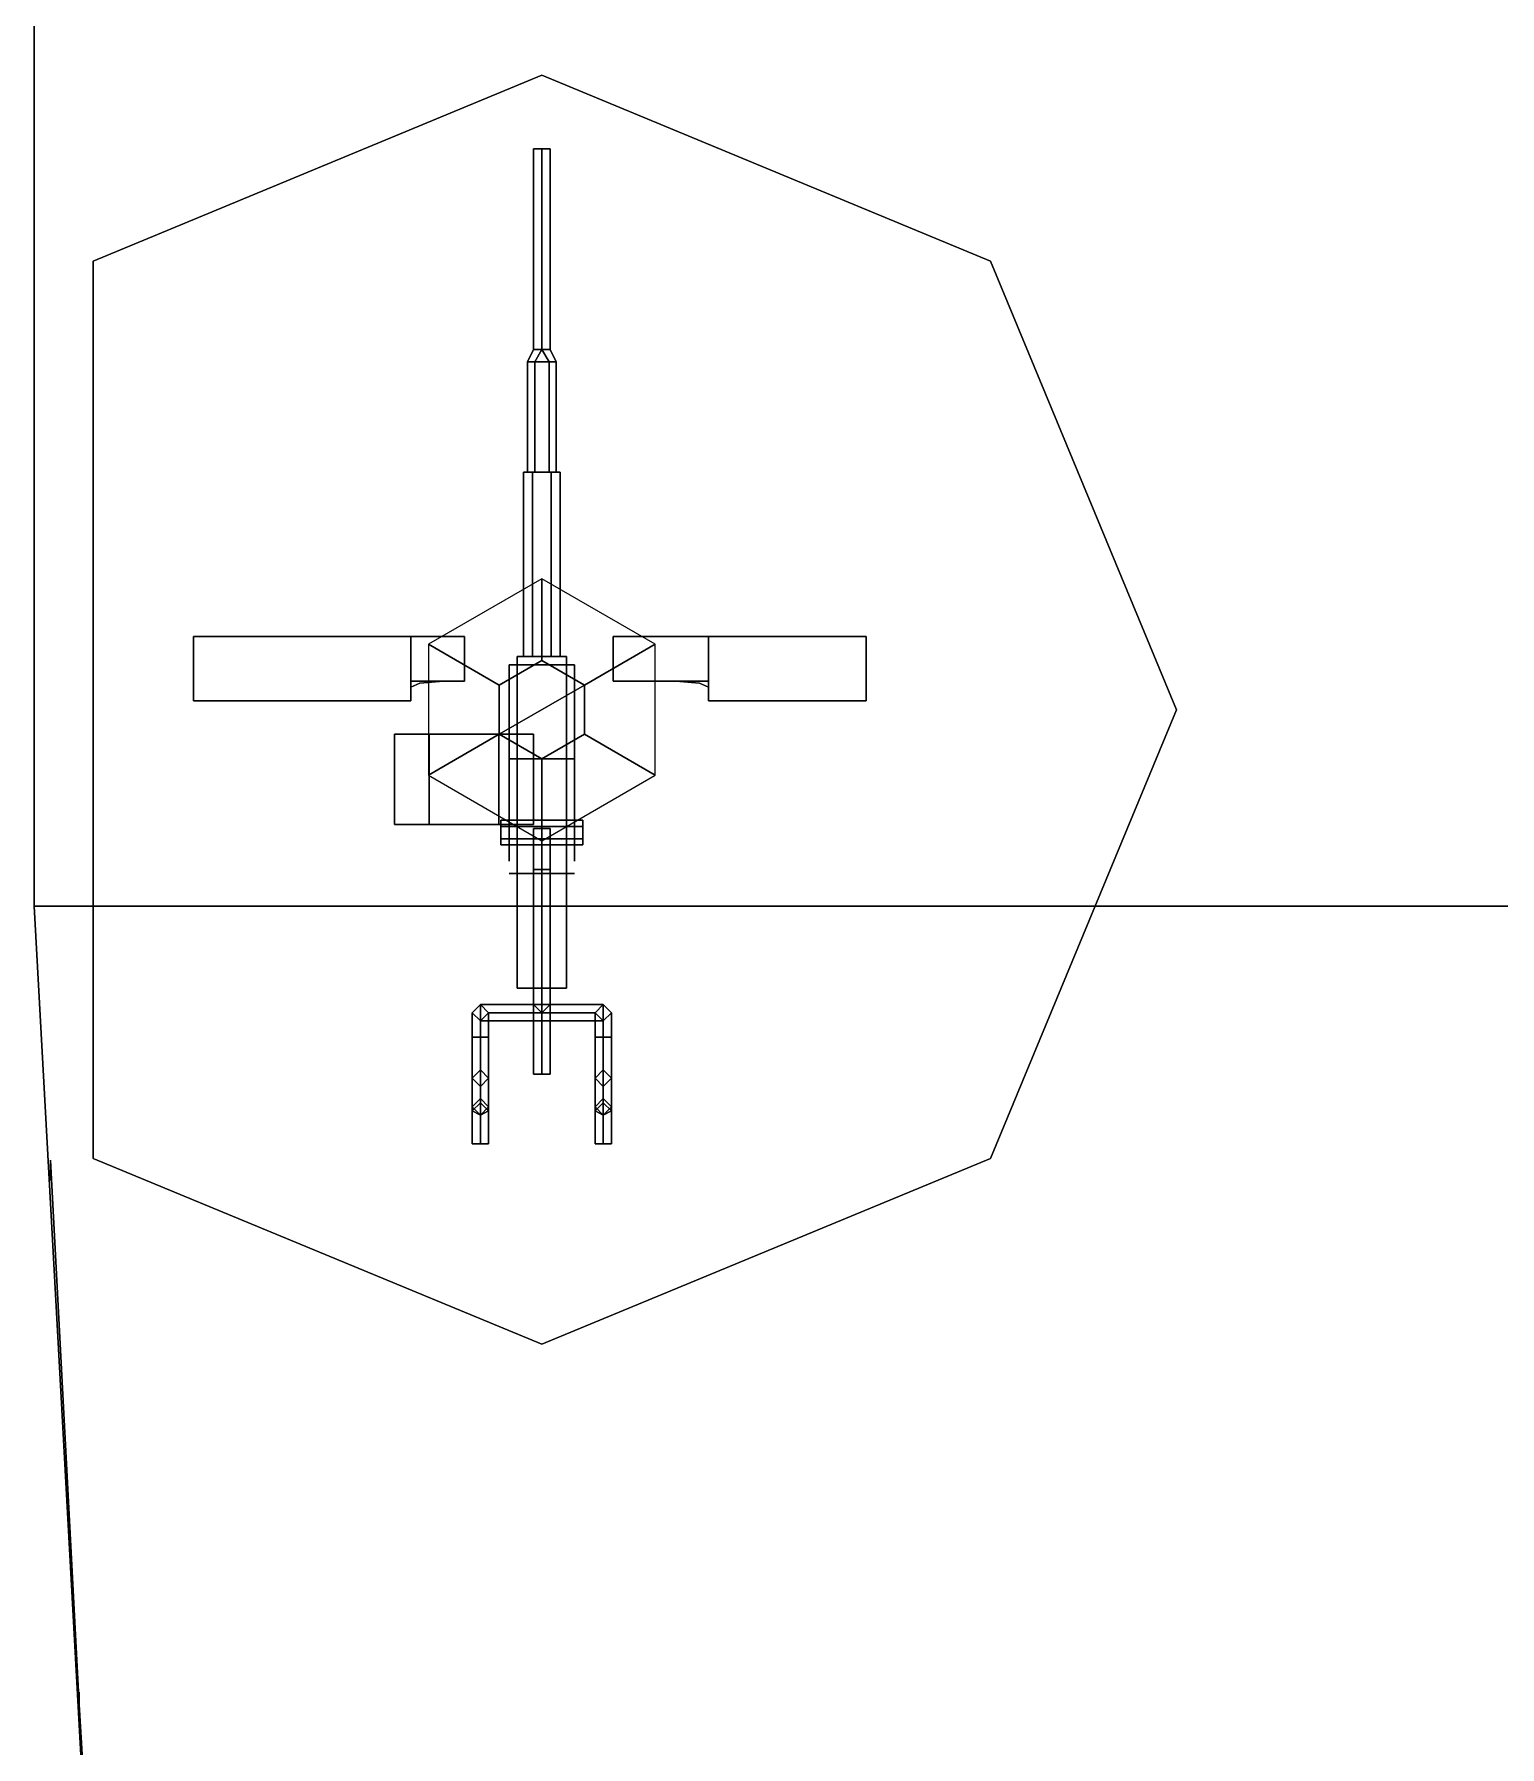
# Model space of a CAD drawing. Header units: millimetres. Extents: x -4 to 4, y -24.4 to 42.3.
# Drawn here: x -3.58 to 0, y -9.893 to -5.71 of the extents above; entities that cross this region are included whole.
import ezdxf

# ---------------------------------------------------------------- set-up
doc = ezdxf.new("R2010")
doc.units = ezdxf.units.MM
for name, color, linetype in [('gun', 1, 'Continuous'), ('railings', 6, 'Continuous'), ('sleeve', 5, 'Continuous'), ('turret', 2, 'Continuous')]:
    doc.layers.add(name, color=color, linetype=linetype)

msp = doc.modelspace()

# ---------------------------------------------------------------- linework, layer by layer
for points in [[(3.58, -7.84, -1.9), (-3.579999999999998, -7.84, -1.9), (-3.579999999999998, 3.379999999999999, -1.9), (3.58, 3.379999999999999, -1.9)], [(-3.579999999999998, 3.379999999999999, 1.68), (-3.579999999999998, -7.84, 1.68), (3.58, -7.84, 1.68), (3.58, 3.379999999999999, 1.68)], [(-3.579999999999998, 3.379999999999999, -1.9), (-3.579999999999998, -7.84, -1.9), (-3.579999999999998, -7.84, 1.68), (-3.579999999999998, 3.379999999999999, 1.68)], [(-2.34, -5.81, 1.68), (-3.436015510839148, -6.263984489160851, 1.68), (-3.436015510839148, -6.263984489160851, 2.89), (-2.34, -5.81, 2.89)], [(-3.436015510839149, -6.263984489160851, 1.68), (-2.34, -5.81, 1.68), (-2.34, -5.81, 2.89), (-3.436015510839149, -6.263984489160851, 2.89)], [(-1.243984489160851, -6.263984489160851, 1.68), (-2.34, -5.81, 1.68), (-2.34, -5.81, 2.89), (-1.243984489160851, -6.263984489160851, 2.89)], [(-2.34, -5.81, 1.68), (-1.243984489160852, -6.263984489160851, 1.68), (-1.243984489160852, -6.263984489160851, 2.89), (-2.34, -5.81, 2.89)], [(-3.436015510839149, -8.456015510839148, 1.68), (-3.436015510839148, -6.263984489160851, 1.68), (-3.436015510839148, -6.263984489160851, 2.89), (-3.436015510839149, -8.456015510839148, 2.89)], [(-3.436015510839148, -6.263984489160851, 1.68), (-3.436015510839149, -8.456015510839148, 1.68), (-3.436015510839149, -8.456015510839148, 2.89), (-3.436015510839148, -6.263984489160851, 2.89)], [(-0.79, -7.359999999999999, 1.68), (-1.243984489160851, -6.263984489160851, 1.68), (-1.243984489160851, -6.263984489160851, 2.89), (-0.79, -7.359999999999999, 2.89)], [(-1.243984489160852, -6.263984489160851, 1.68), (-0.79, -7.359999999999999, 1.68), (-0.79, -7.359999999999999, 2.89), (-1.243984489160852, -6.263984489160851, 2.89)], [(-2.443923048454127, -7.300000000000001, 2.919999999999999), (-2.339999999999995, -7.240000000000006, 2.919999999999999), (-2.339999999999995, -7.040000000000003, 1.68), (-2.617128129211017, -7.199999999999999, 1.68)], [(-2.339999999999995, -7.240000000000006, 2.919999999999999), (-2.236076951545864, -7.300000000000001, 2.919999999999999), (-2.062871870788974, -7.199999999999999, 1.68), (-2.339999999999995, -7.040000000000003, 1.68)], [(-2.443923048454127, -7.419999999999998, 2.919999999999999), (-2.443923048454127, -7.300000000000001, 2.919999999999999), (-2.617128129211017, -7.199999999999999, 1.68), (-2.617128129211017, -7.520000000000007, 1.68)], [(-2.236076951545864, -7.300000000000001, 2.919999999999999), (-2.236076951545864, -7.419999999999998, 2.919999999999999), (-2.062871870788974, -7.520000000000007, 1.68), (-2.062871870788974, -7.199999999999999, 1.68)], [(-1.243984489160852, -8.456015510839148, 1.68), (-0.79, -7.359999999999999, 1.68), (-0.79, -7.359999999999999, 2.89), (-1.243984489160852, -8.456015510839148, 2.89)], [(-0.79, -7.359999999999999, 1.68), (-1.243984489160851, -8.456015510839148, 1.68), (-1.243984489160851, -8.456015510839148, 2.89), (-0.79, -7.359999999999999, 2.89)], [(-2.339999999999995, -7.48, 2.919999999999999), (-2.443923048454127, -7.419999999999998, 2.919999999999999), (-2.617128129211017, -7.520000000000007, 1.68), (-2.339999999999995, -7.680000000000003, 1.68)], [(-2.236076951545864, -7.419999999999998, 2.919999999999999), (-2.339999999999995, -7.48, 2.919999999999999), (-2.339999999999995, -7.680000000000003, 1.68), (-2.062871870788974, -7.520000000000007, 1.68)], [(3.23, -14.21, -1.44), (-3.23, -14.21, -1.44), (-3.579999999999998, -7.84, -1.9), (3.58, -7.84, -1.9)], [(-3.579999999999998, -7.84, 1.68), (-3.23, -14.21, 1.68), (3.23, -14.21, 1.68), (3.58, -7.84, 1.68)], [(-3.579999999999998, -7.84, -1.9), (-3.23, -14.21, -1.44), (-3.23, -14.21, 1.68), (-3.579999999999998, -7.84, 1.68)], [(-3.436015510839149, -8.456015510839148, 1.68), (-2.34, -8.91, 1.68), (-2.34, -8.91, 2.89), (-3.436015510839149, -8.456015510839148, 2.89)], [(-2.339999999999999, -8.91, 1.68), (-3.436015510839148, -8.456015510839148, 1.68), (-3.436015510839148, -8.456015510839148, 2.89), (-2.339999999999999, -8.91, 2.89)], [(-2.34, -8.91, 1.68), (-1.243984489160852, -8.456015510839148, 1.68), (-1.243984489160852, -8.456015510839148, 2.89), (-2.34, -8.91, 2.89)], [(-1.243984489160851, -8.456015510839148, 1.68), (-2.339999999999999, -8.91, 1.68), (-2.339999999999999, -8.91, 2.89), (-1.243984489160851, -8.456015510839148, 2.89)]]:
    msp.add_3dface(points)
at = {"layer": 'gun'}
for points in [[(-2.319999999999995, -5.990000000000006, 3.149999999999998), (-2.339999999999995, -5.990000000000006, 3.130000000000002), (-2.359999999999995, -5.990000000000006, 3.149999999999998), (-2.339999999999995, -5.990000000000006, 3.169999999999999)], [(-2.359999999999995, -5.990000000000006, 3.149999999999998), (-2.339999999999995, -5.990000000000006, 3.130000000000002), (-2.339999999999995, -6.48, 3.130000000000002), (-2.359999999999995, -6.48, 3.149999999999998)], [(-2.339999999999995, -5.990000000000006, 3.169999999999999), (-2.359999999999995, -5.990000000000006, 3.149999999999998), (-2.359999999999995, -6.48, 3.149999999999998), (-2.339999999999995, -6.48, 3.169999999999999)], [(-2.339999999999995, -5.990000000000006, 3.130000000000002), (-2.319999999999995, -5.990000000000006, 3.149999999999998), (-2.319999999999995, -6.48, 3.149999999999998), (-2.339999999999995, -6.48, 3.130000000000002)], [(-2.319999999999995, -5.990000000000006, 3.149999999999998), (-2.339999999999995, -5.990000000000006, 3.169999999999999), (-2.339999999999995, -6.48, 3.169999999999999), (-2.319999999999995, -6.48, 3.149999999999998)]]:
    msp.add_3dface(points, dxfattribs=at)
at = {"layer": 'railings'}
for points in [[(-3.58, -5.83, 2.679999999999997), (-3.58, -5.83, 2.73), (-3.58, 3.22, 2.73), (-3.58, 3.22, 2.679999999999997)], [(-3.58, 3.22, 2.679999999999997), (-3.58, 3.22, 2.73), (-3.58, -5.83, 2.73), (-3.58, -5.83, 2.679999999999997)], [(-3.58, -5.779999999999996, 2.68), (-3.58, -5.83, 2.68), (-3.58, -5.83, 1.68), (-3.58, -5.779999999999996, 1.68)], [(-3.58, -5.779999999999996, 1.68), (-3.58, -5.83, 1.68), (-3.58, -5.83, 2.68), (-3.58, -5.779999999999996, 2.68)], [(-3.54, -8.46, 2.679999999999997), (-3.54, -8.46, 2.73), (-3.47, -9.790000000000001, 2.73), (-3.47, -9.790000000000001, 2.679999999999997)], [(-3.47, -9.790000000000001, 2.679999999999997), (-3.47, -9.790000000000001, 2.73), (-3.54, -8.46, 2.73), (-3.54, -8.46, 2.679999999999997)], [(-3.54, -8.459999999999996, 1.68), (-3.54, -8.51, 1.68), (-3.54, -8.51, 2.68), (-3.54, -8.459999999999996, 2.68)], [(-3.54, -8.459999999999996, 2.68), (-3.54, -8.51, 2.68), (-3.54, -8.51, 1.68), (-3.54, -8.459999999999996, 1.68)], [(-3.47, -9.759999999999996, 2.68), (-3.47, -9.81, 2.68), (-3.47, -9.81, 1.68), (-3.47, -9.759999999999996, 1.68)], [(-3.47, -9.759999999999996, 1.68), (-3.47, -9.81, 1.68), (-3.47, -9.81, 2.68), (-3.47, -9.759999999999996, 2.68)], [(-3.41, -10.79, 2.679999999999997), (-3.41, -10.79, 2.73), (-3.47, -9.790000000000001, 2.73), (-3.47, -9.790000000000001, 2.679999999999997)], [(-3.47, -9.790000000000001, 2.679999999999997), (-3.47, -9.790000000000001, 2.73), (-3.41, -10.79, 2.73), (-3.41, -10.79, 2.679999999999997)]]:
    msp.add_3dface(points, dxfattribs=at)
at = {"layer": 'sleeve'}
for points in [[(-2.359999999999995, -6.48, 3.149999999999998), (-2.339999999999995, -6.48, 3.130000000000002), (-2.357499999999995, -6.510000000000002, 3.119689110867543), (-2.374999999999996, -6.510000000000002, 3.149999999999998)], [(-2.339999999999995, -6.48, 3.169999999999999), (-2.359999999999995, -6.48, 3.149999999999998), (-2.374999999999996, -6.510000000000002, 3.149999999999998), (-2.357499999999995, -6.510000000000002, 3.180310889132451)], [(-2.339999999999995, -6.48, 3.130000000000002), (-2.339999999999995, -6.48, 3.130000000000002), (-2.322499999999995, -6.510000000000002, 3.119689110867543), (-2.357499999999995, -6.510000000000002, 3.119689110867543)], [(-2.339999999999995, -6.48, 3.169999999999999), (-2.339999999999995, -6.48, 3.169999999999999), (-2.357499999999995, -6.510000000000002, 3.180310889132451), (-2.322499999999995, -6.510000000000002, 3.180310889132451)], [(-2.339999999999995, -6.48, 3.130000000000002), (-2.319999999999995, -6.48, 3.149999999999998), (-2.304999999999995, -6.510000000000002, 3.149999999999998), (-2.322499999999995, -6.510000000000002, 3.119689110867543)], [(-2.319999999999995, -6.48, 3.149999999999998), (-2.339999999999995, -6.48, 3.169999999999999), (-2.322499999999995, -6.510000000000002, 3.180310889132451), (-2.304999999999995, -6.510000000000002, 3.149999999999998)], [(-2.374999999999996, -6.510000000000002, 3.149999999999998), (-2.357499999999995, -6.510000000000002, 3.119689110867543), (-2.357499999999995, -6.780000000000005, 3.119689110867543), (-2.374999999999996, -6.780000000000005, 3.149999999999998)], [(-2.357499999999995, -6.510000000000002, 3.180310889132451), (-2.374999999999996, -6.510000000000002, 3.149999999999998), (-2.374999999999996, -6.780000000000005, 3.149999999999998), (-2.357499999999995, -6.780000000000005, 3.180310889132451)], [(-2.357499999999995, -6.510000000000002, 3.119689110867543), (-2.322499999999995, -6.510000000000002, 3.119689110867543), (-2.322499999999995, -6.780000000000005, 3.119689110867543), (-2.357499999999995, -6.780000000000005, 3.119689110867543)], [(-2.322499999999995, -6.510000000000002, 3.180310889132451), (-2.357499999999995, -6.510000000000002, 3.180310889132451), (-2.357499999999995, -6.780000000000005, 3.180310889132451), (-2.322499999999995, -6.780000000000005, 3.180310889132451)], [(-2.322499999999995, -6.510000000000002, 3.119689110867543), (-2.304999999999995, -6.510000000000002, 3.149999999999998), (-2.304999999999995, -6.780000000000005, 3.149999999999998), (-2.322499999999995, -6.780000000000005, 3.119689110867543)], [(-2.304999999999995, -6.510000000000002, 3.149999999999998), (-2.322499999999995, -6.510000000000002, 3.180310889132451), (-2.322499999999995, -6.780000000000005, 3.180310889132451), (-2.304999999999995, -6.780000000000005, 3.149999999999998)], [(-2.317499999999995, -6.780000000000005, 3.111028856829697), (-2.362499999999995, -6.780000000000005, 3.111028856829697), (-2.384999999999995, -6.780000000000005, 3.149999999999998), (-2.294999999999995, -6.780000000000005, 3.149999999999998)], [(-2.294999999999995, -6.780000000000005, 3.149999999999998), (-2.384999999999995, -6.780000000000005, 3.149999999999998), (-2.362499999999995, -6.780000000000005, 3.188971143170297), (-2.317499999999995, -6.780000000000005, 3.188971143170297)], [(-2.384999999999995, -6.780000000000005, 3.149999999999998), (-2.362499999999995, -6.780000000000005, 3.111028856829697), (-2.362499999999995, -7.23, 3.111028856829697), (-2.384999999999995, -7.23, 3.149999999999998)], [(-2.362499999999995, -6.780000000000005, 3.188971143170297), (-2.384999999999995, -6.780000000000005, 3.149999999999998), (-2.384999999999995, -7.23, 3.149999999999998), (-2.362499999999995, -7.23, 3.188971143170297)], [(-2.362499999999995, -6.780000000000005, 3.111028856829697), (-2.317499999999995, -6.780000000000005, 3.111028856829697), (-2.317499999999995, -7.23, 3.111028856829697), (-2.362499999999995, -7.23, 3.111028856829697)], [(-2.317499999999995, -6.780000000000005, 3.188971143170297), (-2.362499999999995, -6.780000000000005, 3.188971143170297), (-2.362499999999995, -7.23, 3.188971143170297), (-2.317499999999995, -7.23, 3.188971143170297)], [(-2.317499999999995, -6.780000000000005, 3.111028856829697), (-2.294999999999995, -6.780000000000005, 3.149999999999998), (-2.294999999999995, -7.23, 3.149999999999998), (-2.317499999999995, -7.23, 3.111028856829697)], [(-2.294999999999995, -6.780000000000005, 3.149999999999998), (-2.317499999999995, -6.780000000000005, 3.188971143170297), (-2.317499999999995, -7.23, 3.188971143170297), (-2.294999999999995, -7.23, 3.149999999999998)], [(-2.399999999999996, -7.23, 3.219999999999996), (-2.399999999999996, -7.23, 3.099999999999997), (-2.399999999999996, -8.040000000000003, 3.099999999999997), (-2.399999999999996, -8.040000000000003, 3.219999999999996)], [(-2.399999999999996, -7.23, 3.099999999999997), (-2.279999999999996, -7.23, 3.099999999999997), (-2.279999999999996, -8.040000000000003, 3.099999999999997), (-2.399999999999996, -8.040000000000003, 3.099999999999997)], [(-2.399999999999996, -8.040000000000003, 3.219999999999996), (-2.279999999999996, -8.040000000000003, 3.219999999999996), (-2.279999999999996, -7.23, 3.219999999999996), (-2.399999999999996, -7.23, 3.219999999999996)], [(-2.279999999999996, -7.23, 3.219999999999996), (-2.279999999999996, -7.23, 3.099999999999997), (-2.399999999999996, -7.23, 3.099999999999997), (-2.399999999999996, -7.23, 3.219999999999996)], [(-2.279999999999996, -8.040000000000003, 3.219999999999996), (-2.279999999999996, -8.040000000000003, 3.099999999999997), (-2.279999999999996, -7.23, 3.099999999999997), (-2.279999999999996, -7.23, 3.219999999999996)], [(-2.359999999999996, -7.420000000000005, 3.279999999999998), (-2.699999999999995, -7.420000000000005, 3.279999999999998), (-2.614999999999996, -7.420000000000005, 3.427224318643352), (-2.444999999999996, -7.420000000000005, 3.427224318643352)], [(-2.614999999999996, -7.420000000000005, 3.427224318643352), (-2.699999999999995, -7.420000000000005, 3.279999999999998), (-2.699999999999995, -7.640000000000004, 3.279999999999998), (-2.614999999999996, -7.640000000000004, 3.427224318643352)], [(-2.444999999999996, -7.420000000000005, 3.132775681356647), (-2.614999999999996, -7.420000000000005, 3.132775681356647), (-2.699999999999995, -7.420000000000005, 3.279999999999998), (-2.359999999999996, -7.420000000000005, 3.279999999999998)], [(-2.699999999999995, -7.420000000000005, 3.279999999999998), (-2.614999999999996, -7.420000000000005, 3.132775681356647), (-2.614999999999996, -7.640000000000004, 3.132775681356647), (-2.699999999999995, -7.640000000000004, 3.279999999999998)], [(-2.614999999999996, -7.420000000000005, 3.132775681356647), (-2.444999999999996, -7.420000000000005, 3.132775681356647), (-2.444999999999996, -7.640000000000004, 3.132775681356647), (-2.614999999999996, -7.640000000000004, 3.132775681356647)], [(-2.444999999999996, -7.420000000000005, 3.427224318643352), (-2.614999999999996, -7.420000000000005, 3.427224318643352), (-2.614999999999996, -7.640000000000004, 3.427224318643352), (-2.444999999999996, -7.640000000000004, 3.427224318643352)], [(-2.359999999999996, -7.420000000000005, 3.279999999999998), (-2.444999999999996, -7.420000000000005, 3.427224318643352), (-2.444999999999996, -7.640000000000004, 3.427224318643352), (-2.359999999999996, -7.640000000000004, 3.279999999999998)], [(-2.444999999999996, -7.420000000000005, 3.132775681356647), (-2.359999999999996, -7.420000000000005, 3.279999999999998), (-2.359999999999996, -7.640000000000004, 3.279999999999998), (-2.444999999999996, -7.640000000000004, 3.132775681356647)], [(-2.699999999999995, -7.640000000000004, 3.279999999999998), (-2.359999999999996, -7.640000000000004, 3.279999999999998), (-2.444999999999996, -7.640000000000004, 3.427224318643352), (-2.614999999999996, -7.640000000000004, 3.427224318643352)], [(-2.614999999999996, -7.640000000000004, 3.132775681356647), (-2.444999999999996, -7.640000000000004, 3.132775681356647), (-2.359999999999996, -7.640000000000004, 3.279999999999998), (-2.699999999999995, -7.640000000000004, 3.279999999999998)], [(-2.439999999999996, -7.690000000000008, 3.14), (-2.439999999999996, -7.630000000000006, 3.14), (-2.439999999999996, -7.645000000000007, 3.114019237886466), (-2.439999999999996, -7.675000000000008, 3.114019237886466)], [(-2.439999999999996, -7.675000000000008, 3.165980762113532), (-2.439999999999996, -7.645000000000007, 3.165980762113532), (-2.439999999999996, -7.630000000000006, 3.14), (-2.439999999999996, -7.690000000000008, 3.14)], [(-2.239999999999996, -7.630000000000006, 3.14), (-2.239999999999996, -7.645000000000007, 3.114019237886466), (-2.439999999999996, -7.645000000000007, 3.114019237886466), (-2.439999999999996, -7.630000000000006, 3.14)], [(-2.239999999999996, -7.645000000000007, 3.165980762113532), (-2.239999999999996, -7.630000000000006, 3.14), (-2.439999999999996, -7.630000000000006, 3.14), (-2.439999999999996, -7.645000000000007, 3.165980762113532)], [(-2.239999999999996, -7.645000000000007, 3.114019237886466), (-2.239999999999996, -7.675000000000008, 3.114019237886466), (-2.439999999999996, -7.675000000000008, 3.114019237886466), (-2.439999999999996, -7.645000000000007, 3.114019237886466)], [(-2.239999999999996, -7.675000000000008, 3.165980762113532), (-2.239999999999996, -7.645000000000007, 3.165980762113532), (-2.439999999999996, -7.645000000000007, 3.165980762113532), (-2.439999999999996, -7.675000000000008, 3.165980762113532)], [(-2.359999999999996, -7.650000000000002, 3.079999999999997), (-2.339999999999995, -7.650000000000002, 3.059999999999998), (-2.339999999999995, -8.100000000000005, 3.059999999999998), (-2.359999999999996, -8.080000000000009, 3.079999999999997)], [(-2.339999999999995, -7.650000000000002, 3.099999999999997), (-2.359999999999996, -7.650000000000002, 3.079999999999997), (-2.359999999999996, -8.080000000000009, 3.079999999999997), (-2.339999999999995, -8.100000000000005, 3.099999999999997)], [(-2.339999999999995, -7.650000000000002, 3.059999999999998), (-2.319999999999996, -7.650000000000002, 3.079999999999997), (-2.319999999999996, -8.080000000000009, 3.079999999999997), (-2.339999999999995, -8.100000000000005, 3.059999999999998)], [(-2.319999999999996, -7.650000000000002, 3.079999999999997), (-2.339999999999995, -7.650000000000002, 3.099999999999997), (-2.339999999999995, -8.100000000000005, 3.099999999999997), (-2.319999999999996, -8.080000000000009, 3.079999999999997)], [(-2.239999999999996, -7.675000000000008, 3.114019237886466), (-2.239999999999996, -7.645000000000007, 3.114019237886466), (-2.239999999999996, -7.630000000000006, 3.14), (-2.239999999999996, -7.690000000000008, 3.14)], [(-2.239999999999996, -7.690000000000008, 3.14), (-2.239999999999996, -7.630000000000006, 3.14), (-2.239999999999996, -7.645000000000007, 3.165980762113532), (-2.239999999999996, -7.675000000000008, 3.165980762113532)], [(-2.239999999999996, -7.675000000000008, 3.114019237886466), (-2.239999999999996, -7.690000000000008, 3.14), (-2.439999999999996, -7.690000000000008, 3.14), (-2.439999999999996, -7.675000000000008, 3.114019237886466)], [(-2.239999999999996, -7.690000000000008, 3.14), (-2.239999999999996, -7.675000000000008, 3.165980762113532), (-2.439999999999996, -7.675000000000008, 3.165980762113532), (-2.439999999999996, -7.690000000000008, 3.14)], [(-2.379999999999995, -7.760000000000002, 3.500717967697242), (-2.419999999999995, -7.760000000000002, 3.569999999999998), (-2.259999999999995, -7.760000000000002, 3.569999999999998), (-2.299999999999995, -7.760000000000002, 3.500717967697242)], [(-2.299999999999995, -7.760000000000002, 3.500717967697242), (-2.259999999999995, -7.760000000000002, 3.569999999999998), (-2.419999999999995, -7.760000000000002, 3.569999999999998), (-2.379999999999995, -7.760000000000002, 3.500717967697242)], [(-2.259999999999995, -7.760000000000002, 3.569999999999998), (-2.299999999999995, -7.760000000000002, 3.639282032302753), (-2.379999999999995, -7.760000000000002, 3.639282032302753), (-2.419999999999995, -7.760000000000002, 3.569999999999998)], [(-2.419999999999995, -7.760000000000002, 3.569999999999998), (-2.379999999999995, -7.760000000000002, 3.639282032302753), (-2.299999999999995, -7.760000000000002, 3.639282032302753), (-2.259999999999995, -7.760000000000002, 3.569999999999998)], [(-2.339999999999995, -7.750000000000004, 3.489999999999996), (-2.359999999999996, -7.750000000000004, 3.469999999999996), (-2.359999999999996, -8.250000000000004, 3.469999999999996), (-2.339999999999995, -8.250000000000004, 3.489999999999996)], [(-2.359999999999996, -7.750000000000004, 3.469999999999996), (-2.339999999999995, -7.750000000000004, 3.449999999999997), (-2.339999999999995, -8.250000000000004, 3.449999999999997), (-2.359999999999996, -8.250000000000004, 3.469999999999996)], [(-2.319999999999996, -7.750000000000004, 3.469999999999996), (-2.339999999999995, -7.750000000000004, 3.449999999999997), (-2.359999999999996, -7.750000000000004, 3.469999999999996), (-2.339999999999995, -7.750000000000004, 3.489999999999996)], [(-2.319999999999996, -7.750000000000004, 3.469999999999996), (-2.339999999999995, -7.750000000000004, 3.489999999999996), (-2.339999999999995, -8.250000000000004, 3.489999999999996), (-2.319999999999996, -8.250000000000004, 3.469999999999996)], [(-2.339999999999995, -7.750000000000004, 3.449999999999997), (-2.319999999999996, -7.750000000000004, 3.469999999999996), (-2.319999999999996, -8.250000000000004, 3.469999999999996), (-2.339999999999995, -8.250000000000004, 3.449999999999997)], [(-2.339999999999995, -7.850000000000005, 3.219999999999996), (-2.339999999999995, -8.000000000000004, 3.459999999999998), (-2.339999999999995, -7.900000000000002, 3.459999999999998), (-2.339999999999995, -7.760000000000002, 3.219999999999996)], [(-2.339999999999995, -7.760000000000002, 3.219999999999996), (-2.339999999999995, -7.900000000000002, 3.459999999999998), (-2.339999999999995, -8.000000000000004, 3.459999999999998), (-2.339999999999995, -7.850000000000005, 3.219999999999996)], [(-2.399999999999996, -8.040000000000003, 3.099999999999997), (-2.279999999999996, -8.040000000000003, 3.099999999999997), (-2.279999999999996, -8.040000000000003, 3.219999999999996), (-2.399999999999996, -8.040000000000003, 3.219999999999996)], [(-2.489999999999996, -8.080000000000009, 3.279999999999995), (-2.509999999999995, -8.100000000000005, 3.259999999999995), (-2.509999999999995, -8.160000000000007, 3.319999999999998), (-2.489999999999996, -8.160000000000007, 3.339999999999997)], [(-2.489999999999996, -8.080000000000009, 3.079999999999997), (-2.509999999999995, -8.100000000000005, 3.059999999999998), (-2.509999999999995, -8.100000000000005, 3.259999999999995), (-2.489999999999996, -8.080000000000009, 3.279999999999998)], [(-2.509999999999995, -8.100000000000005, 3.259999999999995), (-2.489999999999996, -8.120000000000001, 3.239999999999996), (-2.489999999999996, -8.160000000000007, 3.299999999999998), (-2.509999999999995, -8.160000000000007, 3.319999999999998)], [(-2.509999999999995, -8.100000000000005, 3.059999999999998), (-2.489999999999996, -8.120000000000001, 3.079999999999997), (-2.489999999999996, -8.120000000000001, 3.239999999999996), (-2.509999999999995, -8.100000000000005, 3.259999999999995)], [(-2.469999999999995, -8.100000000000005, 3.259999999999995), (-2.489999999999996, -8.080000000000009, 3.279999999999995), (-2.489999999999996, -8.160000000000007, 3.339999999999997), (-2.469999999999995, -8.160000000000007, 3.319999999999998)], [(-2.469999999999995, -8.100000000000005, 3.059999999999998), (-2.489999999999996, -8.080000000000009, 3.079999999999997), (-2.489999999999996, -8.080000000000009, 3.279999999999998), (-2.469999999999995, -8.100000000000005, 3.259999999999995)], [(-2.469999999999995, -8.100000000000005, 3.059999999999998), (-2.489999999999996, -8.080000000000009, 3.079999999999997), (-2.189999999999996, -8.080000000000009, 3.079999999999997), (-2.209999999999996, -8.100000000000005, 3.059999999999998)], [(-2.489999999999996, -8.080000000000009, 3.079999999999997), (-2.469999999999995, -8.100000000000005, 3.099999999999997), (-2.209999999999996, -8.100000000000005, 3.099999999999997), (-2.189999999999996, -8.080000000000009, 3.079999999999997)], [(-2.489999999999996, -8.120000000000001, 3.239999999999996), (-2.469999999999995, -8.100000000000005, 3.259999999999995), (-2.469999999999995, -8.160000000000007, 3.319999999999998), (-2.489999999999996, -8.160000000000007, 3.299999999999998)], [(-2.489999999999996, -8.120000000000001, 3.079999999999997), (-2.469999999999995, -8.100000000000005, 3.059999999999998), (-2.209999999999996, -8.100000000000005, 3.059999999999998), (-2.189999999999996, -8.120000000000001, 3.079999999999997)], [(-2.469999999999995, -8.100000000000005, 3.099999999999997), (-2.489999999999996, -8.120000000000001, 3.079999999999997), (-2.189999999999996, -8.120000000000001, 3.079999999999997), (-2.209999999999996, -8.100000000000005, 3.099999999999997)], [(-2.489999999999996, -8.120000000000001, 3.079999999999997), (-2.469999999999995, -8.100000000000005, 3.059999999999998), (-2.469999999999995, -8.100000000000005, 3.259999999999995), (-2.489999999999996, -8.120000000000001, 3.239999999999996)], [(-2.189999999999996, -8.080000000000009, 3.279999999999995), (-2.209999999999996, -8.100000000000005, 3.259999999999995), (-2.209999999999996, -8.160000000000007, 3.319999999999998), (-2.189999999999996, -8.160000000000007, 3.339999999999997)], [(-2.189999999999996, -8.080000000000009, 3.079999999999997), (-2.209999999999996, -8.100000000000005, 3.059999999999998), (-2.209999999999996, -8.100000000000005, 3.259999999999995), (-2.189999999999996, -8.080000000000009, 3.279999999999998)], [(-2.209999999999996, -8.100000000000005, 3.259999999999995), (-2.189999999999996, -8.120000000000001, 3.239999999999996), (-2.189999999999996, -8.160000000000007, 3.299999999999998), (-2.209999999999996, -8.160000000000007, 3.319999999999998)], [(-2.209999999999996, -8.100000000000005, 3.059999999999998), (-2.189999999999996, -8.120000000000001, 3.079999999999997), (-2.189999999999996, -8.120000000000001, 3.239999999999996), (-2.209999999999996, -8.100000000000005, 3.259999999999995)], [(-2.169999999999995, -8.100000000000005, 3.259999999999995), (-2.189999999999996, -8.080000000000009, 3.279999999999995), (-2.189999999999996, -8.160000000000007, 3.339999999999997), (-2.169999999999995, -8.160000000000007, 3.319999999999998)], [(-2.169999999999995, -8.100000000000005, 3.059999999999998), (-2.189999999999996, -8.080000000000009, 3.079999999999997), (-2.189999999999996, -8.080000000000009, 3.279999999999998), (-2.169999999999995, -8.100000000000005, 3.259999999999995)], [(-2.189999999999996, -8.120000000000001, 3.239999999999996), (-2.169999999999995, -8.100000000000005, 3.259999999999995), (-2.169999999999995, -8.160000000000007, 3.319999999999998), (-2.189999999999996, -8.160000000000007, 3.299999999999998)], [(-2.189999999999996, -8.120000000000001, 3.079999999999997), (-2.169999999999995, -8.100000000000005, 3.059999999999998), (-2.169999999999995, -8.100000000000005, 3.259999999999995), (-2.189999999999996, -8.120000000000001, 3.239999999999996)], [(-2.509999999999995, -8.160000000000007, 3.319999999999998), (-2.489999999999996, -8.160000000000007, 3.299999999999998), (-2.489999999999996, -8.240000000000006, 3.299999999999998), (-2.509999999999995, -8.260000000000002, 3.319999999999998)], [(-2.489999999999996, -8.160000000000007, 3.339999999999997), (-2.509999999999995, -8.160000000000007, 3.319999999999998), (-2.509999999999995, -8.260000000000002, 3.319999999999998), (-2.489999999999996, -8.240000000000006, 3.339999999999997)], [(-2.489999999999996, -8.160000000000007, 3.299999999999998), (-2.469999999999995, -8.160000000000007, 3.319999999999998), (-2.469999999999995, -8.260000000000002, 3.319999999999998), (-2.489999999999996, -8.240000000000006, 3.299999999999998)], [(-2.469999999999995, -8.160000000000007, 3.319999999999998), (-2.489999999999996, -8.160000000000007, 3.339999999999997), (-2.489999999999996, -8.240000000000006, 3.339999999999997), (-2.469999999999995, -8.260000000000002, 3.319999999999998)], [(-2.209999999999996, -8.160000000000007, 3.319999999999998), (-2.189999999999996, -8.160000000000007, 3.299999999999998), (-2.189999999999996, -8.240000000000006, 3.299999999999998), (-2.209999999999996, -8.260000000000002, 3.319999999999998)], [(-2.189999999999996, -8.160000000000007, 3.339999999999997), (-2.209999999999996, -8.160000000000007, 3.319999999999998), (-2.209999999999996, -8.260000000000002, 3.319999999999998), (-2.189999999999996, -8.240000000000006, 3.339999999999997)], [(-2.189999999999996, -8.160000000000007, 3.299999999999998), (-2.169999999999995, -8.160000000000007, 3.319999999999998), (-2.169999999999995, -8.260000000000002, 3.319999999999998), (-2.189999999999996, -8.240000000000006, 3.299999999999998)], [(-2.169999999999995, -8.160000000000007, 3.319999999999998), (-2.189999999999996, -8.160000000000007, 3.339999999999997), (-2.189999999999996, -8.240000000000006, 3.339999999999997), (-2.169999999999995, -8.260000000000002, 3.319999999999998)], [(-2.489999999999996, -8.240000000000006, 3.239999999999996), (-2.509999999999995, -8.260000000000002, 3.259999999999995), (-2.509999999999995, -8.260000000000002, 3.369999999999998), (-2.489999999999996, -8.240000000000006, 3.389999999999998)], [(-2.489999999999996, -8.320000000000004, 3.179999999999997), (-2.509999999999995, -8.34, 3.209999999999998), (-2.509999999999995, -8.260000000000002, 3.259999999999999), (-2.489999999999996, -8.240000000000006, 3.239999999999996)], [(-2.489999999999996, -8.240000000000006, 3.389999999999998), (-2.509999999999995, -8.260000000000002, 3.369999999999998), (-2.509999999999995, -8.330000000000009, 3.419999999999995), (-2.489999999999996, -8.309999999999999, 3.439999999999995)], [(-2.469999999999995, -8.260000000000002, 3.259999999999995), (-2.489999999999996, -8.240000000000006, 3.239999999999996), (-2.489999999999996, -8.240000000000006, 3.389999999999998), (-2.469999999999995, -8.260000000000002, 3.369999999999998)], [(-2.469999999999995, -8.34, 3.209999999999998), (-2.489999999999996, -8.320000000000004, 3.179999999999997), (-2.489999999999996, -8.240000000000006, 3.239999999999996), (-2.469999999999995, -8.260000000000002, 3.259999999999999)], [(-2.469999999999995, -8.260000000000002, 3.369999999999998), (-2.489999999999996, -8.240000000000006, 3.389999999999998), (-2.489999999999996, -8.309999999999999, 3.439999999999995), (-2.469999999999995, -8.330000000000009, 3.419999999999995)], [(-2.189999999999996, -8.240000000000006, 3.239999999999996), (-2.209999999999996, -8.260000000000002, 3.259999999999995), (-2.209999999999996, -8.260000000000002, 3.369999999999998), (-2.189999999999996, -8.240000000000006, 3.389999999999998)], [(-2.189999999999996, -8.320000000000004, 3.179999999999997), (-2.209999999999996, -8.34, 3.209999999999998), (-2.209999999999996, -8.260000000000002, 3.259999999999999), (-2.189999999999996, -8.240000000000006, 3.239999999999996)], [(-2.189999999999996, -8.240000000000006, 3.389999999999998), (-2.209999999999996, -8.260000000000002, 3.369999999999998), (-2.209999999999996, -8.330000000000009, 3.419999999999995), (-2.189999999999996, -8.309999999999999, 3.439999999999995)], [(-2.169999999999995, -8.260000000000002, 3.259999999999995), (-2.189999999999996, -8.240000000000006, 3.239999999999996), (-2.189999999999996, -8.240000000000006, 3.389999999999998), (-2.169999999999995, -8.260000000000002, 3.369999999999998)], [(-2.169999999999995, -8.34, 3.209999999999998), (-2.189999999999996, -8.320000000000004, 3.179999999999997), (-2.189999999999996, -8.240000000000006, 3.239999999999996), (-2.169999999999995, -8.260000000000002, 3.259999999999999)], [(-2.169999999999995, -8.260000000000002, 3.369999999999998), (-2.189999999999996, -8.240000000000006, 3.389999999999998), (-2.189999999999996, -8.309999999999999, 3.439999999999995), (-2.169999999999995, -8.330000000000009, 3.419999999999995)], [(-2.509999999999995, -8.260000000000002, 3.259999999999995), (-2.489999999999996, -8.280000000000005, 3.279999999999998), (-2.489999999999996, -8.280000000000005, 3.349999999999995), (-2.509999999999995, -8.260000000000002, 3.369999999999998)], [(-2.509999999999995, -8.34, 3.209999999999998), (-2.489999999999996, -8.350000000000005, 3.229999999999998), (-2.489999999999996, -8.280000000000005, 3.279999999999998), (-2.509999999999995, -8.260000000000002, 3.259999999999999)], [(-2.509999999999995, -8.260000000000002, 3.369999999999998), (-2.489999999999996, -8.280000000000005, 3.349999999999995), (-2.489999999999996, -8.350000000000005, 3.399999999999996), (-2.509999999999995, -8.330000000000009, 3.419999999999995)], [(-2.489999999999996, -8.280000000000005, 3.279999999999998), (-2.469999999999995, -8.260000000000002, 3.259999999999995), (-2.469999999999995, -8.260000000000002, 3.369999999999998), (-2.489999999999996, -8.280000000000005, 3.349999999999995)], [(-2.489999999999996, -8.350000000000005, 3.229999999999998), (-2.469999999999995, -8.34, 3.209999999999998), (-2.469999999999995, -8.260000000000002, 3.259999999999999), (-2.489999999999996, -8.280000000000005, 3.279999999999998)], [(-2.489999999999996, -8.280000000000005, 3.349999999999995), (-2.469999999999995, -8.260000000000002, 3.369999999999998), (-2.469999999999995, -8.330000000000009, 3.419999999999995), (-2.489999999999996, -8.350000000000005, 3.399999999999996)], [(-2.339999999999995, -8.250000000000004, 3.489999999999996), (-2.359999999999996, -8.250000000000004, 3.469999999999996), (-2.339999999999995, -8.250000000000004, 3.449999999999997), (-2.319999999999996, -8.250000000000004, 3.469999999999996)], [(-2.209999999999996, -8.260000000000002, 3.259999999999995), (-2.189999999999996, -8.280000000000005, 3.279999999999998), (-2.189999999999996, -8.280000000000005, 3.349999999999995), (-2.209999999999996, -8.260000000000002, 3.369999999999998)], [(-2.209999999999996, -8.34, 3.209999999999998), (-2.189999999999996, -8.350000000000005, 3.229999999999998), (-2.189999999999996, -8.280000000000005, 3.279999999999998), (-2.209999999999996, -8.260000000000002, 3.259999999999999)], [(-2.209999999999996, -8.260000000000002, 3.369999999999998), (-2.189999999999996, -8.280000000000005, 3.349999999999995), (-2.189999999999996, -8.350000000000005, 3.399999999999996), (-2.209999999999996, -8.330000000000009, 3.419999999999995)], [(-2.189999999999996, -8.280000000000005, 3.279999999999998), (-2.169999999999995, -8.260000000000002, 3.259999999999995), (-2.169999999999995, -8.260000000000002, 3.369999999999998), (-2.189999999999996, -8.280000000000005, 3.349999999999995)], [(-2.189999999999996, -8.350000000000005, 3.229999999999998), (-2.169999999999995, -8.34, 3.209999999999998), (-2.169999999999995, -8.260000000000002, 3.259999999999999), (-2.189999999999996, -8.280000000000005, 3.279999999999998)], [(-2.189999999999996, -8.280000000000005, 3.349999999999995), (-2.169999999999995, -8.260000000000002, 3.369999999999998), (-2.169999999999995, -8.330000000000009, 3.419999999999995), (-2.189999999999996, -8.350000000000005, 3.399999999999996)], [(-2.509999999999995, -8.419999999999998, 3.419999999999999), (-2.489999999999996, -8.419999999999998, 3.439999999999995), (-2.489999999999996, -8.309999999999999, 3.439999999999995), (-2.509999999999995, -8.330000000000002, 3.419999999999999)], [(-2.489999999999996, -8.320000000000004, 3.179999999999997), (-2.469999999999995, -8.34, 3.209999999999998), (-2.489999999999996, -8.350000000000005, 3.229999999999998), (-2.509999999999995, -8.34, 3.209999999999998)], [(-2.489999999999996, -8.419999999999998, 3.439999999999995), (-2.469999999999995, -8.419999999999998, 3.419999999999999), (-2.469999999999995, -8.330000000000002, 3.419999999999999), (-2.489999999999996, -8.309999999999999, 3.439999999999995)], [(-2.209999999999996, -8.419999999999998, 3.419999999999999), (-2.189999999999996, -8.419999999999998, 3.439999999999995), (-2.189999999999996, -8.309999999999999, 3.439999999999995), (-2.209999999999996, -8.330000000000002, 3.419999999999999)], [(-2.189999999999996, -8.320000000000004, 3.179999999999997), (-2.169999999999995, -8.34, 3.209999999999998), (-2.189999999999996, -8.350000000000005, 3.229999999999998), (-2.209999999999996, -8.34, 3.209999999999998)], [(-2.189999999999996, -8.419999999999998, 3.439999999999995), (-2.169999999999995, -8.419999999999998, 3.419999999999999), (-2.169999999999995, -8.330000000000002, 3.419999999999999), (-2.189999999999996, -8.309999999999999, 3.439999999999995)], [(-2.489999999999996, -8.419999999999998, 3.399999999999996), (-2.509999999999995, -8.419999999999998, 3.419999999999999), (-2.509999999999995, -8.330000000000002, 3.419999999999999), (-2.489999999999996, -8.350000000000005, 3.399999999999996)], [(-2.469999999999995, -8.419999999999998, 3.419999999999999), (-2.489999999999996, -8.419999999999998, 3.399999999999996), (-2.489999999999996, -8.350000000000005, 3.399999999999996), (-2.469999999999995, -8.330000000000002, 3.419999999999999)], [(-2.189999999999996, -8.419999999999998, 3.399999999999996), (-2.209999999999996, -8.419999999999998, 3.419999999999999), (-2.209999999999996, -8.330000000000002, 3.419999999999999), (-2.189999999999996, -8.350000000000005, 3.399999999999996)], [(-2.169999999999995, -8.419999999999998, 3.419999999999999), (-2.189999999999996, -8.419999999999998, 3.399999999999996), (-2.189999999999996, -8.350000000000005, 3.399999999999996), (-2.169999999999995, -8.330000000000002, 3.419999999999999)]]:
    msp.add_3dface(points, dxfattribs=at)
at = {"layer": 'turret'}
for points in [[(-2.659967999999996, -7.181422248118512, 2.807610328947466), (-2.659967999999996, -7.338005672069759, 3.695639054455659), (-3.190823999999997, -7.338005672069759, 3.695639054455659), (-3.190823999999997, -7.181422248118512, 2.807610328947466)], [(-3.190823999999997, -7.181422248118512, 2.807610328947466), (-3.190823999999997, -7.338005672069759, 3.695639054455659), (-2.659967999999996, -7.338005672069759, 3.695639054455659), (-2.659967999999996, -7.181422248118512, 2.807610328947466)], [(-2.529071999999997, -7.181422248118512, 2.807610328947466), (-2.529071999999997, -7.290020429245988, 3.423501219219273), (-2.659967999999996, -7.290020429245988, 3.423501219219273), (-2.659967999999996, -7.181422248118512, 2.807610328947466)], [(-2.659967999999996, -7.181422248118512, 2.807610328947466), (-2.659967999999996, -7.290020429245988, 3.423501219219273), (-2.529071999999997, -7.290020429245988, 3.423501219219273), (-2.529071999999997, -7.181422248118512, 2.807610328947466)], [(-2.165471999999997, -7.181422248118512, 2.807610328947466), (-2.165471999999997, -7.290020429245988, 3.423501219219273), (-1.932767999999998, -7.290020429245988, 3.423501219219273), (-1.932767999999997, -7.181422248118512, 2.807610328947466)], [(-1.932767999999997, -7.181422248118512, 2.807610328947466), (-1.932767999999998, -7.290020429245988, 3.423501219219273), (-2.165471999999997, -7.290020429245988, 3.423501219219273), (-2.165471999999997, -7.181422248118512, 2.807610328947466)], [(-1.932767999999997, -7.181422248118512, 2.807610328947466), (-1.932767999999998, -7.338005672069759, 3.695639054455659), (-1.547351999999995, -7.338005672069759, 3.695639054455659), (-1.547351999999995, -7.181422248118512, 2.807610328947466)], [(-1.547351999999995, -7.181422248118512, 2.807610328947466), (-1.547351999999995, -7.338005672069759, 3.695639054455659), (-1.932767999999998, -7.338005672069759, 3.695639054455659), (-1.932767999999997, -7.181422248118512, 2.807610328947466)], [(-2.339999999999995, -7.240000000000006, 3.019999999999999), (-2.443923048454127, -7.300000000000008, 3.019999999999999), (-2.443923048454127, -7.420000000000005, 3.019999999999999), (-2.236076951545864, -7.300000000000008, 3.019999999999999)], [(-2.339999999999995, -7.240000000000006, 2.919999999999997), (-2.443923048454127, -7.300000000000008, 2.919999999999997), (-2.443923048454127, -7.300000000000008, 3.019999999999999), (-2.339999999999995, -7.240000000000006, 3.019999999999999)], [(-2.259999999999997, -7.48, 3.019999999999999), (-2.259999999999997, -7.250000000000004, 3.019999999999999), (-2.419999999999997, -7.250000000000004, 3.019999999999999), (-2.419999999999997, -7.48, 3.019999999999999)], [(-2.419999999999997, -7.48, 3.019999999999999), (-2.419999999999997, -7.250000000000004, 3.019999999999999), (-2.259999999999997, -7.250000000000004, 3.019999999999999), (-2.259999999999997, -7.48, 3.019999999999999)], [(-2.419999999999997, -7.490000000000006, 3.039999999999998), (-2.419999999999997, -7.300000000000008, 3.109999999999999), (-2.419999999999997, -7.250000000000004, 3.019999999999999), (-2.419999999999997, -7.48, 3.019999999999999)], [(-2.419999999999997, -7.48, 3.019999999999999), (-2.419999999999997, -7.250000000000004, 3.019999999999999), (-2.419999999999997, -7.300000000000008, 3.109999999999999), (-2.419999999999997, -7.490000000000006, 3.039999999999998)], [(-2.236076951545864, -7.300000000000008, 2.919999999999997), (-2.339999999999995, -7.240000000000006, 2.919999999999997), (-2.339999999999995, -7.240000000000006, 3.019999999999999), (-2.236076951545864, -7.300000000000008, 3.019999999999999)], [(-2.259999999999997, -7.48, 3.019999999999999), (-2.259999999999997, -7.250000000000004, 3.019999999999999), (-2.259999999999997, -7.300000000000008, 3.109999999999999), (-2.259999999999997, -7.490000000000006, 3.039999999999998)], [(-2.259999999999997, -7.490000000000006, 3.039999999999998), (-2.259999999999997, -7.300000000000008, 3.109999999999999), (-2.259999999999997, -7.250000000000004, 3.019999999999999), (-2.259999999999997, -7.48, 3.019999999999999)], [(-2.579975999999996, -7.290020429245988, 3.423501219219273), (-2.638151999999995, -7.295071507437964, 3.452147307138891), (-2.659967999999996, -7.305173663821915, 3.509439482978128), (-2.659967999999996, -7.290020429245988, 3.423501219219273)], [(-2.659967999999996, -7.290020429245988, 3.423501219219273), (-2.659967999999996, -7.305173663821915, 3.509439482978128), (-2.638151999999995, -7.295071507437964, 3.452147307138891), (-2.579975999999996, -7.290020429245988, 3.423501219219273)], [(-2.236076951545864, -7.300000000000008, 3.019999999999999), (-2.443923048454127, -7.420000000000005, 3.019999999999999), (-2.339999999999995, -7.480000000000008, 3.019999999999999), (-2.236076951545864, -7.420000000000005, 3.019999999999999)], [(-2.443923048454127, -7.300000000000008, 2.919999999999997), (-2.443923048454127, -7.420000000000005, 2.919999999999997), (-2.443923048454127, -7.420000000000005, 3.019999999999999), (-2.443923048454127, -7.300000000000008, 3.019999999999999)], [(-2.419999999999997, -7.490000000000006, 3.039999999999998), (-2.419999999999997, -7.300000000000008, 3.109999999999999), (-2.419999999999997, -7.59, 3.159999999999999), (-2.419999999999997, -7.610000000000003, 3.099999999999997)], [(-2.419999999999997, -7.610000000000003, 3.099999999999997), (-2.419999999999997, -7.59, 3.159999999999999), (-2.419999999999997, -7.300000000000008, 3.109999999999999), (-2.419999999999997, -7.490000000000006, 3.039999999999998)], [(-2.259999999999997, -7.490000000000006, 3.039999999999998), (-2.259999999999997, -7.300000000000008, 3.109999999999999), (-2.259999999999997, -7.59, 3.159999999999999), (-2.259999999999997, -7.610000000000003, 3.099999999999997)], [(-2.259999999999997, -7.610000000000003, 3.099999999999997), (-2.259999999999997, -7.59, 3.159999999999999), (-2.259999999999997, -7.300000000000008, 3.109999999999999), (-2.259999999999997, -7.490000000000006, 3.039999999999998)], [(-2.236076951545864, -7.420000000000005, 2.919999999999997), (-2.236076951545864, -7.300000000000008, 2.919999999999997), (-2.236076951545864, -7.300000000000008, 3.019999999999999), (-2.236076951545864, -7.420000000000005, 3.019999999999999)], [(-1.932767999999998, -7.290020429245988, 3.423501219219273), (-1.932767999999998, -7.305173663821915, 3.509439482978128), (-1.954583999999998, -7.295071507437964, 3.452147307138891), (-2.012759999999997, -7.290020429245988, 3.423501219219273)], [(-2.012759999999997, -7.290020429245988, 3.423501219219273), (-1.954583999999998, -7.295071507437964, 3.452147307138891), (-1.932767999999998, -7.305173663821915, 3.509439482978128), (-1.932767999999998, -7.290020429245988, 3.423501219219273)], [(-2.443923048454127, -7.420000000000005, 2.919999999999997), (-2.339999999999995, -7.48, 2.919999999999997), (-2.339999999999995, -7.48, 3.019999999999999), (-2.443923048454127, -7.420000000000005, 3.019999999999999)], [(-2.339999999999995, -7.48, 2.919999999999997), (-2.236076951545864, -7.420000000000005, 2.919999999999997), (-2.236076951545864, -7.420000000000005, 3.019999999999999), (-2.339999999999995, -7.48, 3.019999999999999)], [(-2.419999999999997, -7.680000000000003, 3.079999999999997), (-2.419999999999997, -7.660000000000007, 3.209999999999998), (-2.419999999999997, -7.59, 3.159999999999999), (-2.419999999999997, -7.61000000000001, 3.099999999999997)], [(-2.419999999999997, -7.61000000000001, 3.099999999999997), (-2.419999999999997, -7.59, 3.159999999999999), (-2.419999999999997, -7.660000000000007, 3.209999999999998), (-2.419999999999997, -7.680000000000003, 3.079999999999997)], [(-2.259999999999997, -7.61000000000001, 3.099999999999997), (-2.259999999999997, -7.59, 3.159999999999999), (-2.259999999999997, -7.660000000000007, 3.209999999999998), (-2.259999999999997, -7.680000000000003, 3.079999999999997)], [(-2.259999999999997, -7.680000000000003, 3.079999999999997), (-2.259999999999997, -7.660000000000007, 3.209999999999998), (-2.259999999999997, -7.59, 3.159999999999999), (-2.259999999999997, -7.61000000000001, 3.099999999999997)], [(-2.419999999999997, -7.73, 3.12), (-2.419999999999997, -7.73, 3.169999999999995), (-2.419999999999997, -7.660000000000007, 3.209999999999998), (-2.419999999999997, -7.680000000000003, 3.079999999999997)], [(-2.419999999999997, -7.680000000000003, 3.079999999999997), (-2.419999999999997, -7.660000000000007, 3.209999999999998), (-2.419999999999997, -7.73, 3.169999999999995), (-2.419999999999997, -7.73, 3.12)], [(-2.259999999999997, -7.73, 3.12), (-2.259999999999997, -7.73, 3.169999999999995), (-2.259999999999997, -7.660000000000007, 3.209999999999998), (-2.259999999999997, -7.680000000000003, 3.079999999999997)], [(-2.259999999999997, -7.680000000000003, 3.079999999999997), (-2.259999999999997, -7.660000000000007, 3.209999999999998), (-2.259999999999997, -7.73, 3.169999999999995), (-2.259999999999997, -7.73, 3.12)]]:
    msp.add_3dface(points, dxfattribs=at)

doc.saveas('drawing.dxf')
